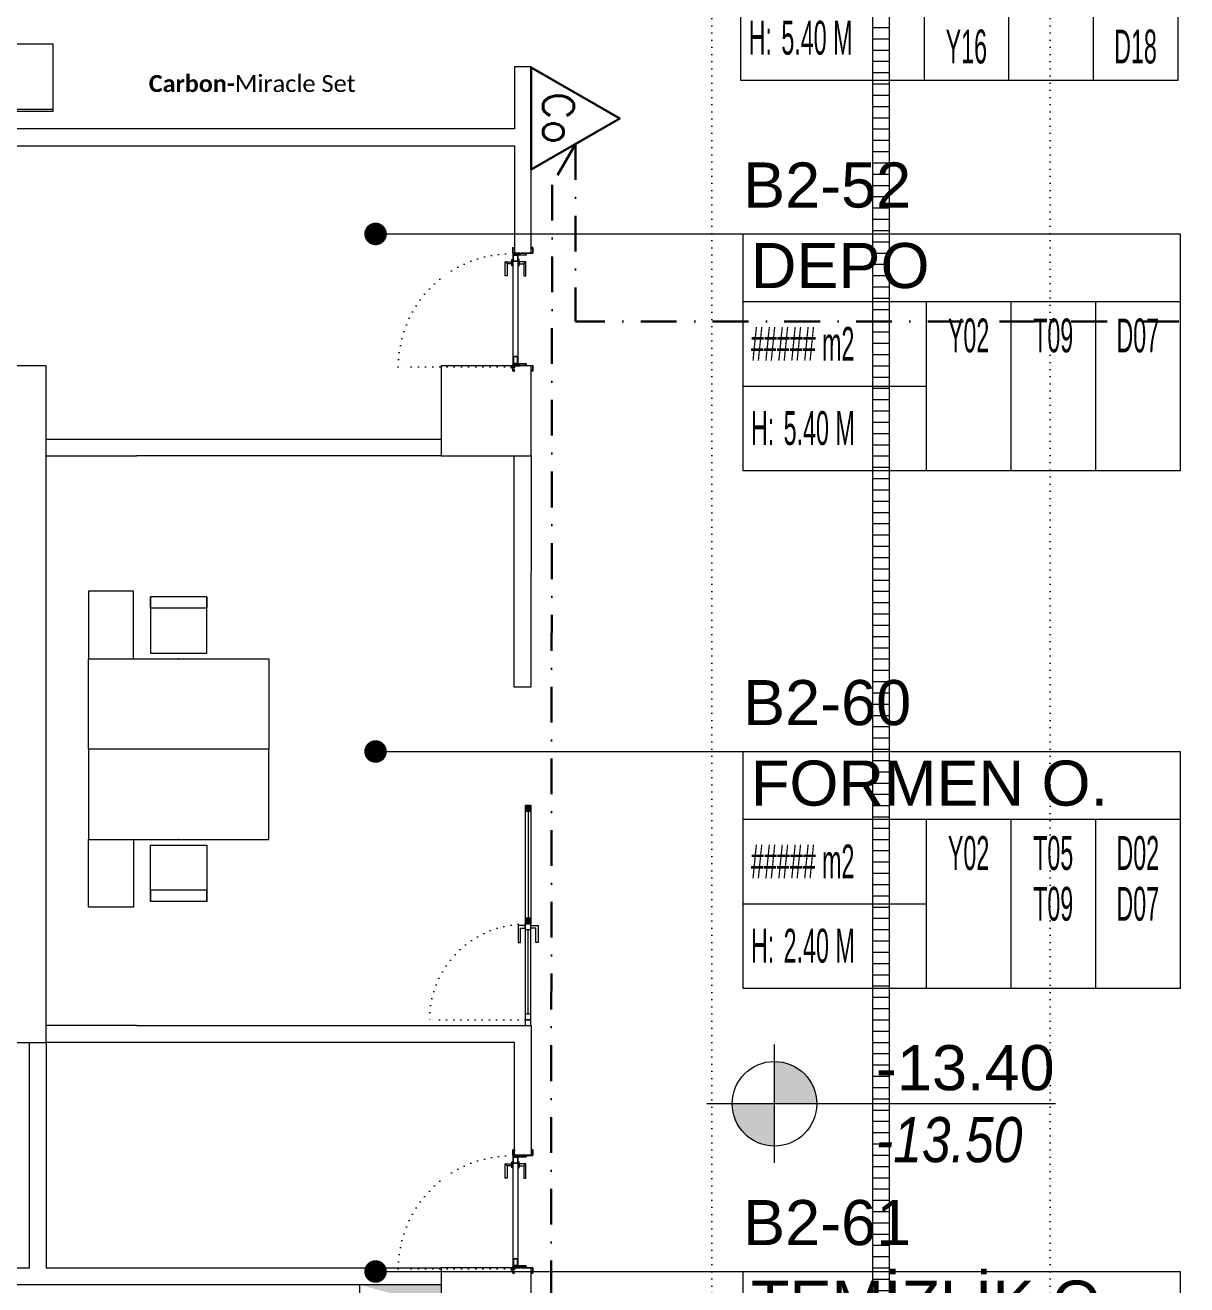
# Model space of a CAD drawing. Header units: metres. Extents: x -19121 to 152404, y -12107 to 29421.
# Drawn here: x 1191 to 2221, y 2465 to 3582 of the extents above; entities that cross this region are included whole.
import ezdxf
from ezdxf.enums import TextEntityAlignment as Align

# ---------------------------------------------------------------- set-up
doc = ezdxf.new("R2010")
doc.units = ezdxf.units.M
doc.header["$LTSCALE"] = 50
doc.header["$MEASUREMENT"] = 0
for name, pattern in [('DASHDOT', [25.4, 12.7, -6.35, 0, -6.35]), ('DOT2', [0.125, 0, -0.125]), ('DOT5', [0.75, 0, -0.75]), ('HIDDEN', [0.375, 0.25, -0.125])]:
    doc.linetypes.add(name, pattern=pattern)
doc.layers.get('0').update_dxf_attribs({"color": 9, "lineweight": 5})
for name, color, linetype, lineweight in [('00', 9, 'Continuous', 5), ('01', 9, 'Continuous', 5), ('05', 9, 'Continuous', 5), ('06B', 9, 'Continuous', 5), ('06D', 9, 'Continuous', 5), ('10', 9, 'Continuous', 5), ('15', 9, 'Continuous', 5), ('20', 9, 'DOT2', 5), ('21', 9, 'Continuous', 5), ('21_mahal200', 9, 'Continuous', 5), ('32-ekipman', 9, 'Continuous', 5), ('E-KABLO', 7, 'Continuous', 30), ('E-KARBONMONOKSİT DEDEKTÖRÜ', 7, 'Continuous', 30)]:
    doc.layers.add(name, color=color, linetype=linetype, lineweight=lineweight)
doc.styles.add('Arial', font='arial.ttf', dxfattribs={"height": 2.5})
doc.styles.add('E-YAZI', font='txttw.shx', dxfattribs={"height": 200})
doc.styles.add('MuuM_TEXT-ITALIC', font='ARIALNI.TTF')
doc.styles.add('MuuM_TEXT-STANDART', font='ARIALN.TTF')
doc.dimstyles.new('MuuM_DIM200', dxfattribs={"dimscale": 20, "dimtxt": 2, "dimasz": 1, "dimexe": 1, "dimexo": 1, "dimgap": 1, "dimtad": 1, "dimdec": 1, "dimrnd": 0.5, "dimdsep": 46, "dimtxsty": 'MuuM_TEXT-STANDART', "dimblk": 'ARCHTICK', "dimcen": 0, "dimdle": 0.15, "dimclrd": 256, "dimclre": 256, "dimclrt": 256, "dimadec": 0, "dimazin": 0, "dimtfac": 5, "dimtdec": 1, "dimtix": 1, "dimtmove": 2, "dimatfit": 3, "dimldrblk": 'DOT', "dimfxl": 3, "dimfxlon": 1, "dimtolj": 1, "dimlwd": -1, "dimlwe": -1, "dimarcsym": 0})

# ---------------------------------------------------------------- blocks, each defined once
blk = doc.blocks.new('100_KARBONMONOKSİT DEDEKTÖRÜ 085')
at = {"layer": 'E-KARBONMONOKSİT DEDEKTÖRÜ', "color": 4}
blk.add_lwpolyline([(2.264, 0), (0, 3.922), (-2.264, 0)], close=True, dxfattribs=at)
at = {"layer": 'E-KARBONMONOKSİT DEDEKTÖRÜ', "color": 3, "style": 'E-YAZI'}
blk.add_text('Co', height=1.36, dxfattribs=at).set_placement((-0.022, 1.201), align=Align.MIDDLE)
blk = doc.blocks.new('p-kolon_80x80')
blk.add_lwpolyline([(-40, -40), (40, -40), (40, 40), (-40, 40)], close=True)
blk = doc.blocks.new('2.bod.sitatik')
at = {"layer": '01'}
blk.add_lwpolyline([(860, -6150), (900, -6150), (900, -6150), (900, -6150), (900, -5400), (1170, -5400), (1170, -5950), (1170, -5950), (1170, -5950), (1210, -5950), (1210, -5350), (900, -5350), (900, -4630), (860, -4630)], close=True, dxfattribs=at)
for p in [(1600, -5390), (1600, -6190)]:
    blk.add_blockref('p-kolon_80x80', p, dxfattribs=at)
blk = doc.blocks.new('p-mekanik_carbon_miracle_set')
blk.add_lwpolyline([(0, 50), (0, 0), (100, 0), (100, 50), (100, 60), (0, 60)], close=True)
blk.add_lwpolyline([(100, 0), (100, 2), (0, 2)])
blk = doc.blocks.new('gr-p-barel kilitli kapı kolu')
at = {"flags": 128}
for points in [[(-0.9, 0.8), (-0.9, 4.9), (-11.7, 4.9), (-11.7, 6.7), (0.9, 6.7), (0.9, 0.8)], [(-0.8, 5), (0.8, 6.6)]]:
    blk.add_lwpolyline(points, dxfattribs=at)
blk.add_lwpolyline([(-2.75, 0), (-2.75, 0.7), (2.75, 0.7), (2.75, 0)])
blk.add_lwpolyline([(-1.3, 0.7), (1.3, 0.7), (1.3, 0.8), (-1.3, 0.8)], close=True)
blk = doc.blocks.new('prf-scr2')
at = {"linetype": 'DOT2', "ltscale": 10}
blk.add_line((0, 0.2), (0, -1.1), dxfattribs=at)
for p, q in [((-0.1, -0.2), (0.1, -0.3)), ((0.1, -0.2), (-0.1, -0.2)), ((0.1, -0.3), (-0.1, -0.3)), ((-0.1, -0.3), (0.1, -0.4)), ((0.1, -0.4), (-0.1, -0.4)), ((0.1, -0.5), (-0.1, -0.4)), ((-0.1, -0.4), (0.1, -0.4)), ((0.1, -0.6), (-0.1, -0.5)), ((-0.1, -0.5), (0.1, -0.5)), ((-0.1, -0.6), (0.1, -0.7)), ((0.1, -0.6), (-0.1, -0.6)), ((-0.1, -0.6), (0.1, -0.6)), ((-0.1, -0.7), (0.1, -0.8)), ((0.1, -0.7), (-0.1, -0.7)), ((-0.1, -0.8), (0.1, -0.8)), ((0.1, -0.8), (-0.1, -0.8)), ((0.1, -0.2), (0, -0.1)), ((0, -0.2), (0.1, -0.2))]:
    blk.add_line(p, q)
blk.add_lwpolyline([(0.2, 0), (-0.2, 0), (-0.2, 0), (-0.1, -0.1), (0.1, -0.1), (0.2, 0), (0.2, 0)], close=True)
for points in [[(0.2, 0), (-0.2, 0)], [(-0.1, -0.1), (-0.1, -0.2), (-0.1, -0.2), (-0.1, -0.2), (-0.1, -0.2), (-0.1, -0.3), (-0.1, -0.3), (-0.1, -0.3), (-0.1, -0.3), (-0.1, -0.4), (-0.1, -0.4), (-0.1, -0.4), (-0.1, -0.4), (-0.1, -0.4), (-0.1, -0.5), (-0.1, -0.5), (-0.1, -0.5), (-0.1, -0.5), (-0.1, -0.5), (-0.1, -0.5), (-0.1, -0.6), (-0.1, -0.6), (-0.1, -0.6), (-0.1, -0.6), (-0.1, -0.6), (-0.1, -0.7), (-0.1, -0.7), (-0.1, -0.7), (-0.1, -0.7), (-0.1, -0.7), (-0.1, -0.8), (-0.1, -0.8), (-0.1, -0.8), (-0.1, -0.8), (0, -0.9), (0, -0.9), (0, -0.9), (0.1, -0.8), (0.1, -0.8), (0.1, -0.7), (0.1, -0.7), (0.1, -0.7), (0.1, -0.7), (0.1, -0.7), (0.1, -0.7), (0.1, -0.6), (0.1, -0.6), (0.1, -0.6), (0.1, -0.6), (0.1, -0.6), (0.1, -0.5), (0.1, -0.5), (0.1, -0.5), (0.1, -0.5), (0.1, -0.4), (0.1, -0.4), (0.1, -0.4), (0.1, -0.4), (0.1, -0.4), (0.1, -0.3), (0.1, -0.3), (0.1, -0.3), (0.1, -0.3), (0.1, -0.3), (0.1, -0.3), (0.1, -0.2), (0.1, -0.2), (0.1, -0.2), (0.1, -0.2), (0.1, -0.2), (0.1, -0.1)]]:
    blk.add_lwpolyline(points)
blk = doc.blocks.new('K-SAC-01')
at = {"layer": '10'}
for points in [[(-4.6, 16.2, -0.414214), (-4.5, 16.3), (-0.1, 16.3, -0.414214), (0, 16.2), (0, 5.9), (0.2, 5.9), (0.2, 16.2, 0.414214), (-0.1, 16.5), (-4.5, 16.5, 0.414214), (-4.8, 16.2), (-4.8, 15.3, 0.414214), (-4.5, 15), (-3.4, 15), (-3.4, 15.2), (-4.5, 15.2, -0.414214), (-4.6, 15.3)], [(104.6, 16.2, 0.414214), (104.5, 16.3), (100.1, 16.3, 0.414214), (100, 16.2), (100, 5.9), (99.8, 5.9), (99.8, 16.2, -0.414214), (100.1, 16.5), (104.5, 16.5, -0.414214), (104.8, 16.2), (104.8, 15.3, -0.414214), (104.5, 15), (103.4, 15), (103.4, 15.2), (104.5, 15.2, 0.414214), (104.6, 15.3)], [(0.2, 10.3, -0.414214), (0.5, 10.6), (1.5, 10.6, -0.414214), (1.8, 10.3), (1.8, 3.9, -0.414214), (1.5, 3.6, -0.414214), (1.2, 3.9), (1.2, 4.8), (0.2, 4.8), (0.2, -1.2, -0.414214), (-0.1, -1.5), (-4.5, -1.5, -0.414214), (-4.8, -1.2), (-4.8, -0.3, -0.414214), (-4.5, 0), (-3.4, 0), (-3.4, -0.2), (-4.5, -0.2, 0.414214), (-4.6, -0.3), (-4.6, -1.2, 0.414214), (-4.5, -1.3), (-0.1, -1.3, 0.414214), (0, -1.2), (0, 5), (1.4, 5), (1.4, 3.9, 0.414214), (1.5, 3.8, 0.414214), (1.6, 3.9), (1.6, 10.3, 0.414214), (1.5, 10.4), (0.5, 10.4, 0.414214), (0.4, 10.3), (0.4, 9.4), (0.2, 9.4)], [(-0.4, -2), (1, -1.4), (1, 1.5), (1.2, 1.5), (1.2, -1.5), (-0.3, -2.2, -14.796002)], [(99.8, 10.3, 0.414214), (99.5, 10.6), (98.5, 10.6, 0.414214), (98.2, 10.3), (98.2, 3.9, 0.414214), (98.5, 3.6, 0.414214), (98.8, 3.9), (98.8, 4.8), (99.8, 4.8), (99.8, -1.2, 0.414214), (100.1, -1.5), (104.5, -1.5, 0.414214), (104.8, -1.2), (104.8, -0.3, 0.414214), (104.5, 0), (103.4, 0), (103.4, -0.2), (104.5, -0.2, -0.414214), (104.6, -0.3), (104.6, -1.2, -0.414214), (104.5, -1.3), (100.1, -1.3, -0.414214), (100, -1.2), (100, 5), (98.6, 5), (98.6, 3.9, -0.414214), (98.5, 3.8, -0.414214), (98.4, 3.9), (98.4, 10.3, -0.414214), (98.5, 10.4), (99.5, 10.4, -0.414214), (99.6, 10.3), (99.6, 9.4), (99.8, 9.4)]]:
    blk.add_lwpolyline(points, format="xyb", close=True, dxfattribs=at)
for points in [[(98.8, 0.1), (98.8, 2.1), (99.1, 2.1), (99.1, 3.2), (1.5, 3.2), (1.5, 2.1), (1.8, 2.1), (1.8, 0.1), (1.5, 0.1), (1.5, 1.9), (1.2, 1.9), (1.2, 3.5), (99.4, 3.5), (99.4, 1.9), (99.1, 1.9), (99.1, 0.1)], [(98.8, 2.1), (98.8, 0.1), (99.4, 0.1), (99.4, -1.5), (1.2, -1.5), (1.2, 0.1), (1.8, 0.1), (1.8, 2.1), (2.1, 2.1), (2.1, -0.1), (1.5, -0.1), (1.5, -1.2), (99.1, -1.2), (99.1, -0.1), (98.5, -0.1), (98.5, 2.1), (98.8, 2.1)]]:
    blk.add_lwpolyline(points, dxfattribs=at)
for points in [[(2.1, 3), (8.1, 3), (8.1, -1), (2.1, -1)], [(2.4, 2.7), (7.8, 2.7), (7.8, -0.7), (2.4, -0.7)], [(98.5, 3), (92.5, 3), (92.5, -1), (98.5, -1)], [(98.2, 2.7), (92.8, 2.7), (92.8, -0.7), (98.2, -0.7)]]:
    blk.add_lwpolyline(points, close=True, dxfattribs=at)
blk.add_circle((-0.9, -2.5), 0.55, dxfattribs=at)
at = {"layer": '20', "linetype": 'HIDDEN'}
for points in [[(-0.2, -1.3), (-0.2, 0), (-1.7, 0), (-1.7, -1.3)], [(-0.4, -2), (-0.4, -0.2), (-1.5, -0.2), (-1.5, -2)]]:
    blk.add_lwpolyline(points, dxfattribs=at)
at = {"layer": '20'}
blk.add_lwpolyline([(-0.9, -2.5), (-0.9, -102.9)], dxfattribs=at)
blk.add_arc((-0.9, -2.5), 100.4, 270, 1.5131, dxfattribs=at)
at = {"layer": '06B'}
blk.add_blockref('gr-p-barel kilitli kapı kolu', (91.4, 3.5), dxfattribs=at)
at = {"layer": '06B', "xscale": -1, "rotation": 180}
blk.add_blockref('gr-p-barel kilitli kapı kolu', (91.4, -1.5), dxfattribs=at)
at = {"layer": '10', "xscale": -1, "rotation": 90}
blk.add_blockref('prf-scr2', (1.5, 1), dxfattribs=at)
at = {"layer": '10', "rotation": 270}
blk.add_blockref('prf-scr2', (99.1, 1.2), dxfattribs=at)
blk = doc.blocks.new('p-ızgara')
at = {"layer": '06D'}
h = blk.add_hatch(dxfattribs=at)
h.set_pattern_fill('_USER', color=252, scale=10, angle=180, style=0, pattern_type=0)
h.set_pattern_definition([(180, (-7e-12, -8630), (-1e-15, -10), [])])
h.paths.add_polyline_path([(1942.5, -4975), (1942.5, -8278.5), (1957.5, -8278.5), (1957.5, -4975)])
blk.add_lwpolyline([(1942.5, -4975), (1942.5, -8278.5), (1957.5, -8278.5), (1957.5, -4975)], close=True, dxfattribs=at)
blk = doc.blocks.new('0_elevationtarget-p-bk')
h = blk.add_hatch(color=250)
h.paths.add_polyline_path([(1.875, 0, 0.414214), (0, 1.875), (0, 0)])
h.paths.add_polyline_path([(0, 0), (-1.875, 0, 0.414214), (0, -1.875)])
blk.add_line((0, -2.625), (0, 2.625))
blk.add_lwpolyline([(12.453, 0), (-3, 0)])
blk.add_circle((0, 0), 1.875)
at = {"style": 'Arial'}
blk.add_attdef('BITMISKOT', text='', height=2, dxfattribs=at).set_placement((4.5, 0), align=Align.BOTTOM_LEFT)
at = {"style": 'MuuM_TEXT-ITALIC'}
blk.add_attdef('FINISHINGFLOORLEVEL', text='', height=2, dxfattribs=at).set_placement((4.5, -0.592), align=Align.TOP_LEFT)
blk = doc.blocks.new('YD-72-20')
at = {"linetype": 'Continuous'}
for p, q in [((0, 0.714), (-0.028, 0.634)), ((0, 0.714), (0.028, 0.634)), ((0, 0.434), (0, 0.714)), ((-0.225, 0.355), (0.225, 0.355)), ((-0.225, 0.355), (0, 0.276)), ((0.225, 0.355), (0, 0.434)), ((0, 0.058), (0, 0.276)), ((0.36, 0), (-0.36, 0)), ((0.36, 0), (0.36, -0.2))]:
    blk.add_line(p, q, dxfattribs=at)
blk.add_solid([(0.36, -0.2), (-0.36, 0), (-0.36, -0.2)])
blk = doc.blocks.new('A$C29B32992')
at = {"xscale": 100, "yscale": 100, "zscale": 100, "rotation": 180}
blk.add_blockref('YD-72-20', (1524, -8445.1), dxfattribs=at)
blk = doc.blocks.new('p-sandalye-03')
for points in [[(-5, -25.1), (-5, 24.9), (-55, 24.9), (-55, -25.1), (-5, -25.1)], [(-55, 24.9), (-45, 24.9), (-45, -25.1), (-55, -25.1)]]:
    blk.add_lwpolyline(points)
blk.add_point((0, -0.1))
blk = doc.blocks.new('m-calisma unitesi 02')
at = {"ltscale": 0.5}
blk.add_lwpolyline([(-160, 140), (-160, 80), (-120, 80), (-120, 140)], close=True, dxfattribs=at)
blk.add_lwpolyline([(0, 80), (0, 0), (-160, 0), (-160, 80)], close=True)
at = {"linetype": 'DOT5'}
blk.add_lwpolyline([(-160, 80), (-160, 80)], dxfattribs=at)
at = {"rotation": 270}
blk.add_blockref('p-sandalye-03', (-80, 80), dxfattribs=at)
blk = doc.blocks.new('prf-10x10')
blk.add_lwpolyline([(-5, -5), (5, -5), (5, 5), (-5, 5)], close=True)
at = {"color": 255}
blk.add_solid([(-5, -5), (5, -5), (-5, 5), (5, 5)], dxfattribs=at)
at = {"layer": '10'}
blk.add_point((0, 0), dxfattribs=at)
blk = doc.blocks.new('*U310')
at = {"layer": '06D'}
blk.add_lwpolyline([(-2.5, 105), (2.5, 105), (2.5, 0), (-2.5, 0)], close=True, dxfattribs=at)
at = {"layer": '15'}
blk.add_lwpolyline([(0, 100), (0, 5)], dxfattribs=at)
at = {"layer": '10', "xscale": 0.5, "yscale": 0.5, "rotation": 90}
for p in [(0, 102.5), (0, 2.5)]:
    blk.add_blockref('prf-10x10', p, dxfattribs=at)
blk = doc.blocks.new('p-al-01')
at = {"layer": '06B'}
for points in [[(27, 4.3), (27, 10.6), (42, 10.6), (42, 8.7), (29.3, 8.7), (29.3, 8.7), (29.3, 4.3), (27, 4.3)], [(27, -0.7), (27, -6.9), (42, -6.9), (42, -5), (29.3, -5), (29.3, -5), (29.3, -0.7), (27, -0.7)]]:
    blk.add_lwpolyline(points, dxfattribs=at)
at = {"layer": '06D'}
for p, q in [((115.7, 4.3), (28.8, 4.3)), ((28.8, -0.7), (115.7, -0.7))]:
    blk.add_line(p, q, dxfattribs=at)
at = {"layer": '10'}
for points in [[(25.7, -0.7), (25.7, 4.3), (20.7, 4.3), (20.7, -0.7)], [(30.7, -0.7), (30.7, 4.3), (25.7, 4.3), (25.7, -0.7)], [(110.7, -0.7), (110.7, 4.3), (105.7, 4.3), (105.7, -0.7)], [(115.7, -0.7), (115.7, 4.3), (110.7, 4.3), (110.7, -0.7)]]:
    blk.add_lwpolyline(points, close=True, dxfattribs=at)
at = {"layer": '15'}
blk.add_lwpolyline([(105.7, 1.8), (30.7, 1.8)], dxfattribs=at)
at = {"layer": '20'}
blk.add_lwpolyline([(110.7, -0.7), (110.7, -85.7)], dxfattribs=at)
blk.add_arc((110.7, -0.7), 85, 180, 270, dxfattribs=at)
blk = doc.blocks.new('_ArchTick')
at = {"color": 0, "linetype": 'ByBlock', "const_width": 0.15}
blk.add_lwpolyline([(-0.5, -0.5), (0.5, 0.5)], dxfattribs=at)
blk = doc.blocks.new('_Dot')
at = {"color": 0, "linetype": 'ByBlock', "lineweight": -2}
blk.add_line((-0.5, 0), (-1, 0), dxfattribs=at)
at = {"color": 0, "linetype": 'ByBlock', "const_width": 0.5}
blk.add_lwpolyline([(-0.25, 0, 1), (0.25, 0, 1)], format="xyb", close=True, dxfattribs=at)
blk = doc.blocks.new('0_roomno2')
blk.add_lwpolyline([(19.375, -10.5), (0, -10.5), (0, 0), (19.375, 0)], close=True)
for points in [[(0, -3), (19.375, -3)], [(8.125, -3), (8.125, -10.5)], [(11.875, -3), (11.875, -10.5)], [(15.625, -3), (15.625, -10.5)], [(0, -6.75), (8.125, -6.75)]]:
    blk.add_lwpolyline(points)
at = {"style": 'MuuM_TEXT-STANDART', "width": 0.6}
blk.add_text('H:', height=1.5, dxfattribs=at).set_placement((0.35, -8.608), align=Align.MIDDLE_LEFT)
at = {"style": 'Arial'}
blk.add_attdef('ODANO', (0, 1.17), '', height=2, dxfattribs=at)
blk.add_attdef('MEKANADI', text='', height=2, dxfattribs=at).set_placement((0.35, -3), align=Align.BOTTOM_LEFT)
at = {"style": 'MuuM_TEXT-STANDART', "width": 0.6}
for tag, p in [('YER01', (10, -4.5)), ('TAVAN01', (13.75, -4.5)), ('DUVAR01', (17.5, -4.5)), ('YER02', (10, -6.75)), ('TAVAN02', (13.75, -6.75)), ('DUVAR02', (17.5, -6.75)), ('YER03', (10, -9)), ('TAVAN03', (13.75, -9)), ('DUVAR03', (17.5, -9))]:
    blk.add_attdef(tag, text='', height=1.5, dxfattribs=at).set_placement(p, align=Align.MIDDLE_CENTER)
for tag, p in [('M2', (0.35, -4.875)), ('TEMIZTAVANYUKSEKLIGI', (1.8, -8.608))]:
    blk.add_attdef(tag, text='', height=1.5, dxfattribs=at).set_placement(p, align=Align.MIDDLE_LEFT)
blk = doc.blocks.new('2.bod.Mimari')
at = {"layer": '00'}
for points in [[(900, -5155), (1625, -5155), (1625, -5250), (1640, -5250), (1640, -5085), (1625, -5085), (1625, -5140), (900, -5140)], [(1210, -5415), (1305, -5415)], [(1305, -5415), (1560, -5415), (1560, -5430), (1290, -5430)], [(1210, -5430), (1290, -5430)], [(1290, -5935), (1210, -5935)], [(1290, -5935), (1640, -5935), (1640, -5950)], [(1560, -6165), (1049.71, -6165), (1049.71, -6150), (1195, -6150), (1195, -5950), (1210, -5950), (1210, -6150), (1560, -6150), (1560, -6165)], [(1305, -5950), (1290, -5950), (1290, -5950), (1210, -5950)], [(1640, -5950), (1640, -6050), (1625, -6050), (1625, -5950), (1305, -5950)]]:
    blk.add_lwpolyline(points, dxfattribs=at)
blk.add_lwpolyline([(1640, -5430), (1639.75, -5635), (1624.75, -5635), (1624.75, -5430)], close=True, dxfattribs=at)
at = {"layer": '06D', "linetype": 'DOT2'}
for points in [[(1800, -4350), (1800, -7755), (1800, -8105)], [(2100, -4350), (2100, -7755), (2100, -8105)]]:
    blk.add_lwpolyline(points, dxfattribs=at)
at = {"xscale": -1}
blk.add_blockref('p-mekanik_carbon_miracle_set', (1215.92, -5124.55), dxfattribs=at)
at = {"xscale": -1, "rotation": 270}
for p in [(1625, -5350), (1625, -6150)]:
    blk.add_blockref('K-SAC-01', p, dxfattribs=at)
blk.add_blockref('*U310', (1637.25, -5845))
at = {"rotation": 270}
blk.add_blockref('p-al-01', (1635.4, -5819.33), dxfattribs=at)
at = {"layer": '05'}
blk.add_blockref('m-calisma unitesi 02', (1407.34, -5690), dxfattribs=at)
at = {"layer": '05', "xscale": -1, "rotation": 180}
blk.add_blockref('m-calisma unitesi 02', (1407.34, -5690), dxfattribs=at)
at = {"layer": '06D'}
blk.add_blockref('p-ızgara', (0, 0), dxfattribs=at)
at = {"layer": '21', "xscale": 20, "yscale": 20, "zscale": 20}
blk.add_blockref('0_elevationtarget-p-bk', (1855.61, -6004.43), dxfattribs=at).add_auto_attribs({'BITMISKOT': '-13.40', 'FINISHINGFLOORLEVEL': '-13.50'})
at = {"layer": '21_mahal200'}
ref = blk.add_blockref('0_roomno2', (1825.75, -4886.87), dxfattribs=dict(at, xscale=20, yscale=20, zscale=20))
ref.add_attrib('ODANO', 'B2-54', (1825.75, -4863.47), dxfattribs={"layer": '0', "height": 40, "style": 'Arial'})
ref.add_attrib('MEKANADI', 'KAPORTA-01', dxfattribs={"layer": '0', "height": 40, "style": 'Arial'}).set_placement((1832.75, -4946.87), align=Align.BOTTOM_LEFT)
ref.add_attrib('M2', '####### m2', dxfattribs={"layer": '0', "height": 30, "style": 'MuuM_TEXT-STANDART', "width": 0.6}).set_placement((1832.75, -4984.37), align=Align.MIDDLE_LEFT)
ref.add_attrib('TEMIZTAVANYUKSEKLIGI', '5.40 M', dxfattribs={"layer": '0', "height": 30, "style": 'MuuM_TEXT-STANDART', "width": 0.6}).set_placement((1861.75, -5059.03), align=Align.MIDDLE_LEFT)
ref.add_attrib('YER01', 'Y01', dxfattribs={"layer": '0', "height": 30, "style": 'MuuM_TEXT-STANDART', "width": 0.6}).set_placement((2025.75, -4976.87), align=Align.MIDDLE_CENTER)
ref.add_attrib('TAVAN01', 'T09', dxfattribs={"layer": '0', "height": 30, "style": 'MuuM_TEXT-STANDART', "width": 0.6}).set_placement((2100.75, -4976.87), align=Align.MIDDLE_CENTER)
ref.add_attrib('DUVAR01', 'D01', dxfattribs={"layer": '0', "height": 30, "style": 'MuuM_TEXT-STANDART', "width": 0.6}).set_placement((2175.75, -4976.87), align=Align.MIDDLE_CENTER)
ref.add_attrib('YER02', 'Y02', dxfattribs={"layer": '0', "height": 30, "style": 'MuuM_TEXT-STANDART', "width": 0.6}).set_placement((2025.75, -5021.87), align=Align.MIDDLE_CENTER)
ref.add_attrib('DUVAR02', 'D07', dxfattribs={"layer": '0', "height": 30, "style": 'MuuM_TEXT-STANDART', "width": 0.6}).set_placement((2175.75, -5021.87), align=Align.MIDDLE_CENTER)
ref.add_attrib('YER03', 'Y16', dxfattribs={"layer": '0', "height": 30, "style": 'MuuM_TEXT-STANDART', "width": 0.6}).set_placement((2025.75, -5066.87), align=Align.MIDDLE_CENTER)
ref.add_attrib('DUVAR03', 'D18', dxfattribs={"layer": '0', "height": 30, "style": 'MuuM_TEXT-STANDART', "width": 0.6}).set_placement((2175.75, -5066.87), align=Align.MIDDLE_CENTER)
ref = blk.add_blockref('0_roomno2', (1827.78, -5233.08), dxfattribs=dict(at, xscale=20, yscale=20, zscale=20))
ref.add_attrib('ODANO', 'B2-52', (1827.78, -5209.68), dxfattribs={"layer": '0', "height": 40, "style": 'Arial'})
ref.add_attrib('MEKANADI', 'DEPO', dxfattribs={"layer": '0', "height": 40, "style": 'Arial'}).set_placement((1834.78, -5293.08), align=Align.BOTTOM_LEFT)
ref.add_attrib('M2', '##### m2', dxfattribs={"layer": '0', "height": 30, "style": 'MuuM_TEXT-STANDART', "width": 0.6}).set_placement((1834.78, -5330.58), align=Align.MIDDLE_LEFT)
ref.add_attrib('TEMIZTAVANYUKSEKLIGI', '5.40 M', dxfattribs={"layer": '0', "height": 30, "style": 'MuuM_TEXT-STANDART', "width": 0.6}).set_placement((1863.78, -5405.24), align=Align.MIDDLE_LEFT)
ref.add_attrib('YER01', 'Y02', dxfattribs={"layer": '0', "height": 30, "style": 'MuuM_TEXT-STANDART', "width": 0.6}).set_placement((2027.78, -5323.08), align=Align.MIDDLE_CENTER)
ref.add_attrib('TAVAN01', 'T09', dxfattribs={"layer": '0', "height": 30, "style": 'MuuM_TEXT-STANDART', "width": 0.6}).set_placement((2102.78, -5323.08), align=Align.MIDDLE_CENTER)
ref.add_attrib('DUVAR01', 'D07', dxfattribs={"layer": '0', "height": 30, "style": 'MuuM_TEXT-STANDART', "width": 0.6}).set_placement((2177.78, -5323.08), align=Align.MIDDLE_CENTER)
ref = blk.add_blockref('0_roomno2', (1827.78, -5692.09), dxfattribs=dict(at, xscale=20, yscale=20, zscale=20))
ref.add_attrib('ODANO', 'B2-60', (1827.78, -5668.69), dxfattribs={"layer": '0', "height": 40, "style": 'Arial'})
ref.add_attrib('MEKANADI', 'FORMEN O.', dxfattribs={"layer": '0', "height": 40, "style": 'Arial'}).set_placement((1834.78, -5752.09), align=Align.BOTTOM_LEFT)
ref.add_attrib('M2', '##### m2', dxfattribs={"layer": '0', "height": 30, "style": 'MuuM_TEXT-STANDART', "width": 0.6}).set_placement((1834.78, -5789.59), align=Align.MIDDLE_LEFT)
ref.add_attrib('TEMIZTAVANYUKSEKLIGI', '2.40 M', dxfattribs={"layer": '0', "height": 30, "style": 'MuuM_TEXT-STANDART', "width": 0.6}).set_placement((1863.78, -5864.25), align=Align.MIDDLE_LEFT)
ref.add_attrib('YER01', 'Y02', dxfattribs={"layer": '0', "height": 30, "style": 'MuuM_TEXT-STANDART', "width": 0.6}).set_placement((2027.78, -5782.09), align=Align.MIDDLE_CENTER)
ref.add_attrib('TAVAN01', 'T05', dxfattribs={"layer": '0', "height": 30, "style": 'MuuM_TEXT-STANDART', "width": 0.6}).set_placement((2102.78, -5782.09), align=Align.MIDDLE_CENTER)
ref.add_attrib('DUVAR01', 'D02', dxfattribs={"layer": '0', "height": 30, "style": 'MuuM_TEXT-STANDART', "width": 0.6}).set_placement((2177.78, -5782.09), align=Align.MIDDLE_CENTER)
ref.add_attrib('TAVAN02', 'T09', dxfattribs={"layer": '0', "height": 30, "style": 'MuuM_TEXT-STANDART', "width": 0.6}).set_placement((2102.78, -5827.09), align=Align.MIDDLE_CENTER)
ref.add_attrib('DUVAR02', 'D07', dxfattribs={"layer": '0', "height": 30, "style": 'MuuM_TEXT-STANDART', "width": 0.6}).set_placement((2177.78, -5827.09), align=Align.MIDDLE_CENTER)
ref = blk.add_blockref('0_roomno2', (1827.78, -6153.2), dxfattribs=dict(at, xscale=20, yscale=20, zscale=20))
ref.add_attrib('ODANO', 'B2-61', (1827.78, -6129.8), dxfattribs={"layer": '0', "height": 40, "style": 'Arial'})
ref.add_attrib('MEKANADI', 'TEMİZLİK O.', dxfattribs={"layer": '0', "height": 40, "style": 'Arial'}).set_placement((1834.78, -6213.2), align=Align.BOTTOM_LEFT)
ref.add_attrib('M2', '#### m2', dxfattribs={"layer": '0', "height": 30, "style": 'MuuM_TEXT-STANDART', "width": 0.6}).set_placement((1834.78, -6250.7), align=Align.MIDDLE_LEFT)
ref.add_attrib('TEMIZTAVANYUKSEKLIGI', '5.40 M', dxfattribs={"layer": '0', "height": 30, "style": 'MuuM_TEXT-STANDART', "width": 0.6}).set_placement((1863.78, -6325.36), align=Align.MIDDLE_LEFT)
ref.add_attrib('YER01', 'Y02', dxfattribs={"layer": '0', "height": 30, "style": 'MuuM_TEXT-STANDART', "width": 0.6}).set_placement((2027.78, -6243.2), align=Align.MIDDLE_CENTER)
ref.add_attrib('TAVAN01', 'T09', dxfattribs={"layer": '0', "height": 30, "style": 'MuuM_TEXT-STANDART', "width": 0.6}).set_placement((2102.78, -6243.2), align=Align.MIDDLE_CENTER)
ref.add_attrib('DUVAR01', 'D01', dxfattribs={"layer": '0', "height": 30, "style": 'MuuM_TEXT-STANDART', "width": 0.6}).set_placement((2177.78, -6243.2), align=Align.MIDDLE_CENTER)
ref.add_attrib('DUVAR02', 'D07', dxfattribs={"layer": '0', "height": 30, "style": 'MuuM_TEXT-STANDART', "width": 0.6}).set_placement((2177.78, -6288.2), align=Align.MIDDLE_CENTER)
at = {"layer": '32-ekipman'}
blk.add_blockref('A$C29B32992', (0, 2260.12), dxfattribs=at)
at = {"insert": (1484.21, -5092.2), "char_height": 15, "width": 676.0027, "attachment_point": 3, "style": 'MuuM_TEXT-STANDART'}
blk.add_mtext('\\A1;{\\fCalibri|b1|i0|c162|p34;Carbon-\\fCalibri|b0|i0|c162|p34;Miracle Set \\fCalibri|b1|i0|c162|p34; \\P\\fCalibri|b0|i0|c162|p34;\\H1x; }', dxfattribs=at)
at = {"layer": '21_mahal200'}
for points in [[(1501.93, -5233.08), (1827.78, -5233.08)], [(1501.93, -5692.09), (1827.78, -5692.09)], [(1501.93, -6153.2), (1827.78, -6153.2)]]:
    blk.add_leader(points, dimstyle='MuuM_DIM200', override={"dimasz": 1, "dimfxl": 10}, dxfattribs=at)

msp = doc.modelspace()

# ---------------------------------------------------------------- linework, layer by layer
at = {"layer": 'E-KABLO', "color": 3, "linetype": 'DASHDOT', "ltscale": 0.05}
for p, q in [((1679.2, 3476.6), (1658.5, 3440.6)), ((1679.2, 3476.6), (1679.2, 3319.2)), ((1658.5, 3440.6), (1656.7, 1675.7)), ((2977.3, 3319.2), (1679.2, 3319.2))]:
    msp.add_line(p, q, dxfattribs=at)

# ---------------------------------------------------------------- block references
for name in ['2.bod.sitatik', '2.bod.Mimari']:
    msp.add_blockref(name, (0, 8630))
at = {"layer": 'E-KARBONMONOKSİT DEDEKTÖRÜ', "color": 4, "xscale": 20, "yscale": 20, "zscale": 20, "rotation": 270}
msp.add_blockref('100_KARBONMONOKSİT DEDEKTÖRÜ 085', (1640, 3499.2), dxfattribs=at)

doc.saveas('drawing.dxf')
